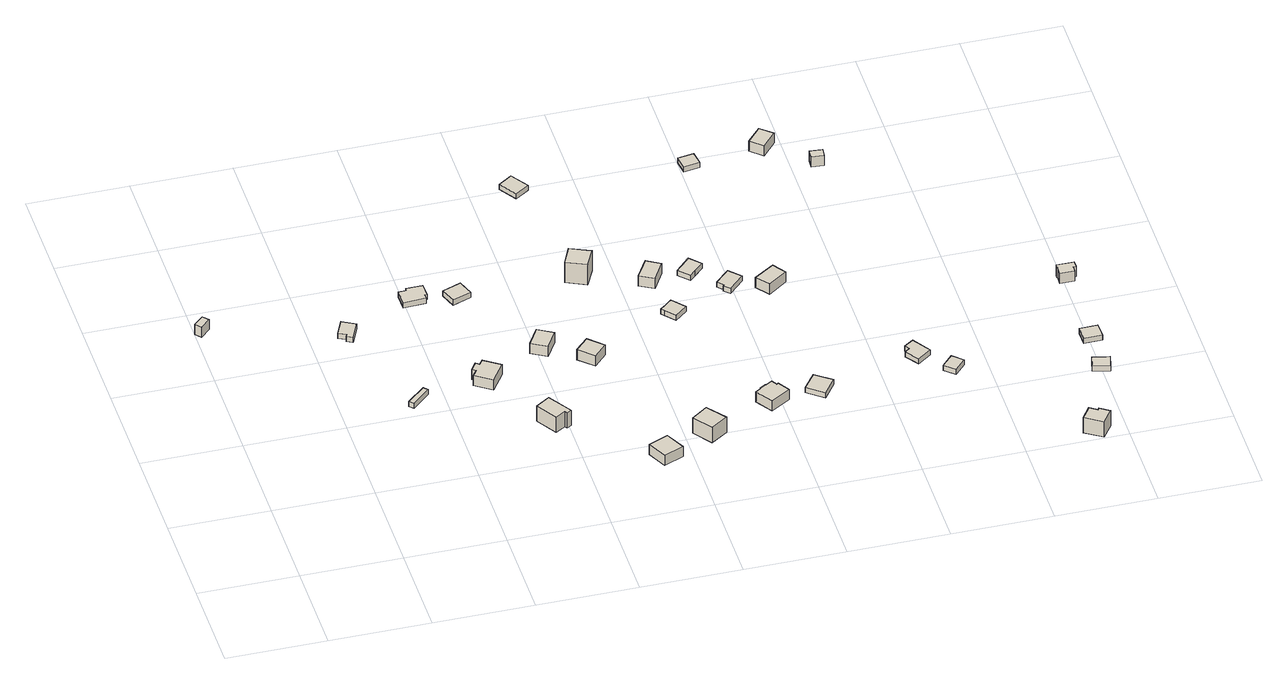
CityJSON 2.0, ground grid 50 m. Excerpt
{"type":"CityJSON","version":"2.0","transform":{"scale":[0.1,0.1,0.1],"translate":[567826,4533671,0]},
"CityObjects":{
"building1":{"type":"Building","geometry":[{"type":"MultiSurface","lod":"1","boundaries":[[[0,1,2,3]],[[0,3,4,5]],[[3,2,6,4]],[[2,1,7,6]],[[1,0,5,7]],[[5,4,6,7]]]}]},
"building2":{"type":"Building","geometry":[{"type":"MultiSurface","lod":"1","boundaries":[[[8,9,10,11,12,13]],[[8,13,14,15]],[[13,12,16,14]],[[12,11,17,16]],[[11,10,18,17]],[[10,9,19,18]],[[9,8,15,19]],[[15,14,16,17,18,19]]]}]},
"building3":{"type":"Building","geometry":[{"type":"MultiSurface","lod":"1","boundaries":[[[20,21,22,23]],[[20,23,24,25]],[[23,22,26,24]],[[22,21,27,26]],[[21,20,25,27]],[[25,24,26,27]]]}]},
"building4":{"type":"Building","geometry":[{"type":"MultiSurface","lod":"1","boundaries":[[[28,29,30,31,32,33,34,35]],[[28,35,36,37]],[[35,34,38,36]],[[34,33,39,38]],[[33,32,40,39]],[[32,31,41,40]],[[31,30,42,41]],[[30,29,43,42]],[[29,28,37,43]],[[37,36,38,39,40,41,42,43]]]}]},
"building5":{"type":"Building","geometry":[{"type":"MultiSurface","lod":"1","boundaries":[[[44,45,46,47,48,49,50,51]],[[44,51,52,53]],[[51,50,54,52]],[[50,49,55,54]],[[49,48,56,55]],[[48,47,57,56]],[[47,46,58,57]],[[46,45,59,58]],[[45,44,53,59]],[[53,52,54,55,56,57,58,59]]]}]},
"building6":{"type":"Building","geometry":[{"type":"MultiSurface","lod":"1","boundaries":[[[60,61,62,63,64,65]],[[60,65,66,67]],[[65,64,68,66]],[[64,63,69,68]],[[63,62,70,69]],[[62,61,71,70]],[[61,60,67,71]],[[67,66,68,69,70,71]]]}]},
"building7":{"type":"Building","geometry":[{"type":"MultiSurface","lod":"1","boundaries":[[[72,73,74,75]],[[72,75,76,77]],[[75,74,78,76]],[[74,73,79,78]],[[73,72,77,79]],[[77,76,78,79]]]}]},
"building8":{"type":"Building","geometry":[{"type":"MultiSurface","lod":"1","boundaries":[[[80,81,82,83]],[[80,83,84,85]],[[83,82,86,84]],[[82,81,87,86]],[[81,80,85,87]],[[85,84,86,87]]]}]},
"building9":{"type":"Building","geometry":[{"type":"MultiSurface","lod":"1","boundaries":[[[88,89,90,91]],[[88,91,92,93]],[[91,90,94,92]],[[90,89,95,94]],[[89,88,93,95]],[[93,92,94,95]]]}]},
"building10":{"type":"Building","geometry":[{"type":"MultiSurface","lod":"1","boundaries":[[[96,97,98,99]],[[96,99,100,101]],[[99,98,102,100]],[[98,97,103,102]],[[97,96,101,103]],[[101,100,102,103]]]}]},
"building11":{"type":"Building","geometry":[{"type":"MultiSurface","lod":"1","boundaries":[[[104,105,106,107]],[[104,107,108,109]],[[107,106,110,108]],[[106,105,111,110]],[[105,104,109,111]],[[109,108,110,111]]]}]},
"building12":{"type":"Building","geometry":[{"type":"MultiSurface","lod":"1","boundaries":[[[112,113,114,115]],[[112,115,116,117]],[[115,114,118,116]],[[114,113,119,118]],[[113,112,117,119]],[[117,116,118,119]]]}]},
"building13":{"type":"Building","geometry":[{"type":"MultiSurface","lod":"1","boundaries":[[[120,121,122,123]],[[120,123,124,125]],[[123,122,126,124]],[[122,121,127,126]],[[121,120,125,127]],[[125,124,126,127]]]}]},
"building14":{"type":"Building","geometry":[{"type":"MultiSurface","lod":"1","boundaries":[[[128,129,130,131,132,133]],[[128,133,134,135]],[[133,132,136,134]],[[132,131,137,136]],[[131,130,138,137]],[[130,129,139,138]],[[129,128,135,139]],[[135,134,136,137,138,139]]]}]},
"building15":{"type":"Building","geometry":[{"type":"MultiSurface","lod":"1","boundaries":[[[140,141,142,143]],[[140,143,144,145]],[[143,142,146,144]],[[142,141,147,146]],[[141,140,145,147]],[[145,144,146,147]]]}]},
"building16":{"type":"Building","geometry":[{"type":"MultiSurface","lod":"1","boundaries":[[[148,149,150,151,152,153,154,155,156,157]],[[148,157,158,159]],[[157,156,160,158]],[[156,155,161,160]],[[155,154,162,161]],[[154,153,163,162]],[[153,152,164,163]],[[152,151,165,164]],[[151,150,166,165]],[[150,149,167,166]],[[149,148,159,167]],[[159,158,160,161,162,163,164,165,166,167]]]}]},
"building17":{"type":"Building","geometry":[{"type":"MultiSurface","lod":"1","boundaries":[[[168,169,170,171,172]],[[168,172,173,174]],[[172,171,175,173]],[[171,170,176,175]],[[170,169,177,176]],[[169,168,174,177]],[[174,173,175,176,177]]]}]},
"building18":{"type":"Building","geometry":[{"type":"MultiSurface","lod":"1","boundaries":[[[178,179,180,181,182,183]],[[178,183,184,185]],[[183,182,186,184]],[[182,181,187,186]],[[181,180,188,187]],[[180,179,189,188]],[[179,178,185,189]],[[185,184,186,187,188,189]]]}]},
"building19":{"type":"Building","geometry":[{"type":"MultiSurface","lod":"1","boundaries":[[[190,191,192,193,194,195]],[[190,195,196,197]],[[195,194,198,196]],[[194,193,199,198]],[[193,192,200,199]],[[192,191,201,200]],[[191,190,197,201]],[[197,196,198,199,200,201]]]}]},
"building20":{"type":"Building","geometry":[{"type":"MultiSurface","lod":"1","boundaries":[[[202,203,204,205]],[[202,205,206,207]],[[205,204,208,206]],[[204,203,209,208]],[[203,202,207,209]],[[207,206,208,209]]]}]},
"building21":{"type":"Building","geometry":[{"type":"MultiSurface","lod":"1","boundaries":[[[210,211,212,213]],[[210,213,214,215]],[[213,212,216,214]],[[212,211,217,216]],[[211,210,215,217]],[[215,214,216,217]]]}]},
"building22":{"type":"Building","geometry":[{"type":"MultiSurface","lod":"1","boundaries":[[[218,219,220,221,222,223]],[[218,223,224,225]],[[223,222,226,224]],[[222,221,227,226]],[[221,220,228,227]],[[220,219,229,228]],[[219,218,225,229]],[[225,224,226,227,228,229]]]}]},
"building23":{"type":"Building","geometry":[{"type":"MultiSurface","lod":"1","boundaries":[[[230,231,232,233]],[[230,233,234,235]],[[233,232,236,234]],[[232,231,237,236]],[[231,230,235,237]],[[235,234,236,237]]]}]},
"building24":{"type":"Building","geometry":[{"type":"MultiSurface","lod":"1","boundaries":[[[238,239,240,241]],[[238,241,242,243]],[[241,240,244,242]],[[240,239,245,244]],[[239,238,243,245]],[[243,242,244,245]]]}]},
"building25":{"type":"Building","geometry":[{"type":"MultiSurface","lod":"1","boundaries":[[[246,247,248,249]],[[246,249,250,251]],[[249,248,252,250]],[[248,247,253,252]],[[247,246,251,253]],[[251,250,252,253]]]}]},
"building26":{"type":"Building","geometry":[{"type":"MultiSurface","lod":"1","boundaries":[[[254,255,256,257,258,259]],[[254,259,260,261]],[[259,258,262,260]],[[258,257,263,262]],[[257,256,264,263]],[[256,255,265,264]],[[255,254,261,265]],[[261,260,262,263,264,265]]]}]},
"building27":{"type":"Building","geometry":[{"type":"MultiSurface","lod":"1","boundaries":[[[266,267,268,269]],[[266,269,270,271]],[[269,268,272,270]],[[268,267,273,272]],[[267,266,271,273]],[[271,270,272,273]]]}]},
"building28":{"type":"Building","geometry":[{"type":"MultiSurface","lod":"1","boundaries":[[[274,275,276,277]],[[274,277,278,279]],[[277,276,280,278]],[[276,275,281,280]],[[275,274,279,281]],[[279,278,280,281]]]}]},
"building29":{"type":"Building","geometry":[{"type":"MultiSurface","lod":"1","boundaries":[[[282,283,284,285,286,287,288,289]],[[282,289,290,291]],[[289,288,292,290]],[[288,287,293,292]],[[287,286,294,293]],[[286,285,295,294]],[[285,284,296,295]],[[284,283,297,296]],[[283,282,291,297]],[[291,290,292,293,294,295,296,297]]]}]}
},
"vertices":[
[76,1873,0],[27,1828,0],[1,1857,0],[50,1902,0],[50,1902,60],[76,1873,60],[1,1857,60],[27,1828,60],
[739,1698,0],[696,1605,0],[666,1620,0],[672,1633,0],[634,1653,0],[671,1734,0],[671,1734,30],[739,1698,30],[634,1653,30],[672,1633,30],[666,1620,30],[696,1605,30],
[930,1141,0],[841,1058,0],[820,1078,0],[911,1160,0],[911,1160,30],[930,1141,30],[820,1078,30],[841,1058,30],
[1155,1194,0],[1183,1235,0],[1202,1223,0],[1219,1248,0],[1301,1192,0],[1233,1091,0],[1150,1148,0],[1173,1182,0],[1173,1182,60],[1155,1194,60],[1150,1148,60],[1233,1091,60],[1301,1192,60],[1219,1248,60],[1202,1223,60],[1183,1235,60],
[1027,1892,0],[1110,1892,0],[1111,1821,0],[1100,1821,0],[1101,1796,0],[989,1791,0],[987,1876,0],[1027,1877,0],[1027,1877,30],[1027,1892,30],[987,1876,30],[989,1791,30],[1101,1796,30],[1100,1821,30],[1111,1821,30],[1110,1892,30],
[1429,713,0],[1364,817,0],[1435,864,0],[1512,744,0],[1488,730,0],[1479,742,0],[1479,742,90],[1429,713,90],[1488,730,90],[1512,744,90],[1435,864,90],[1364,817,90],
[1312,1784,0],[1217,1749,0],[1188,1829,0],[1283,1864,0],[1283,1864,30],[1312,1784,30],[1188,1829,30],[1217,1749,30],
[1467,1310,0],[1523,1403,0],[1600,1357,0],[1542,1265,0],[1542,1265,60],[1467,1310,60],[1600,1357,60],[1523,1403,60],
[1903,483,0],[1951,384,0],[1850,341,0],[1803,441,0],[1803,441,60],[1903,483,60],[1850,341,60],[1951,384,60],
[1730,1274,0],[1801,1206,0],[1737,1139,0],[1665,1207,0],[1665,1207,60],[1730,1274,60],[1737,1139,60],[1801,1206,60],
[2040,540,0],[2121,600,0],[2194,504,0],[2108,447,0],[2108,447,90],[2040,540,90],[2194,504,90],[2121,600,90],
[1806,1871,0],[1907,1825,0],[1861,1730,0],[1761,1776,0],[1761,1776,120],[1806,1871,120],[1861,1730,120],[1907,1825,120],
[1651,2522,0],[1720,2569,0],[1778,2480,0],[1709,2433,0],[1709,2433,30],[1651,2522,30],[1778,2480,30],[1720,2569,30],
[2249,1418,0],[2187,1366,0],[2144,1417,0],[2131,1431,0],[2163,1458,0],[2193,1484,0],[2193,1484,30],[2249,1418,30],[2163,1458,30],[2131,1431,30],[2144,1417,30],[2187,1366,30],
[2084,1660,0],[2146,1760,0],[2215,1720,0],[2155,1620,0],[2155,1620,60],[2084,1660,60],[2215,1720,60],[2146,1760,60],
[2539,662,0],[2440,600,0],[2385,686,0],[2413,705,0],[2412,707,0],[2441,725,0],[2442,723,0],[2476,744,0],[2494,715,0],[2502,720,0],[2502,720,60],[2539,662,60],[2494,715,60],[2476,744,60],[2442,723,60],[2441,725,60],[2412,707,60],[2413,705,60],[2385,686,60],[2440,600,60],
[2330,1633,0],[2279,1686,0],[2354,1761,0],[2405,1708,0],[2357,1660,0],[2357,1660,30],[2330,1633,30],[2405,1708,30],[2354,1761,30],[2279,1686,30],
[2686,775,0],[2768,714,0],[2705,629,0],[2624,691,0],[2650,727,0],[2668,751,0],[2668,751,30],[2686,775,30],[2650,727,30],[2624,691,30],[2705,629,30],[2768,714,30],
[2560,1568,0],[2483,1491,0],[2456,1519,0],[2462,1527,0],[2434,1555,0],[2505,1625,0],[2505,1625,30],[2560,1568,30],[2434,1555,30],[2462,1527,30],[2456,1519,30],[2483,1491,30],
[2754,1507,0],[2658,1439,0],[2607,1505,0],[2708,1572,0],[2708,1572,60],[2754,1507,60],[2607,1505,60],[2658,1439,60],
[2582,2504,0],[2593,2432,0],[2513,2420,0],[2503,2492,0],[2503,2492,30],[2582,2504,30],[2513,2420,30],[2593,2432,30],
[3259,808,0],[3190,758,0],[3142,825,0],[3167,843,0],[3151,867,0],[3199,899,0],[3199,899,30],[3259,808,30],[3151,867,30],[3167,843,30],[3142,825,30],[3190,758,30],
[3342,741,0],[3392,695,0],[3336,636,0],[3286,682,0],[3286,682,30],[3342,741,30],[3336,636,30],[3392,695,30],
[2914,2568,0],[2973,2516,0],[2904,2436,0],[2845,2489,0],[2845,2489,60],[2914,2568,60],[2904,2436,60],[2973,2516,60],
[3155,2294,0],[3093,2299,0],[3097,2345,0],[3159,2339,0],[3159,2339,60],[3155,2294,60],[3097,2345,60],[3093,2299,60],
[3877,7,0],[3792,63,0],[3837,128,0],[3874,102,0],[3880,113,0],[3929,79,0],[3929,79,90],[3877,7,90],[3880,113,90],[3874,102,90],[3837,128,90],[3792,63,90],
[4035,472,0],[3952,494,0],[3968,558,0],[4052,540,0],[4052,540,30],[4035,472,30],[3968,558,30],[3952,494,30],
[4060,704,0],[3969,703,0],[3968,780,0],[4059,781,0],[4059,781,30],[4060,704,30],[3968,780,30],[3969,703,30],
[4052,1160,0],[3979,1160,0],[3982,1206,0],[3978,1207,0],[3979,1227,0],[4066,1226,0],[4066,1190,0],[4052,1190,0],[4052,1190,60],[4052,1160,60],[4066,1190,60],[4066,1226,60],[3979,1227,60],[3978,1207,60],[3982,1206,60],[3979,1160,60]
]}
